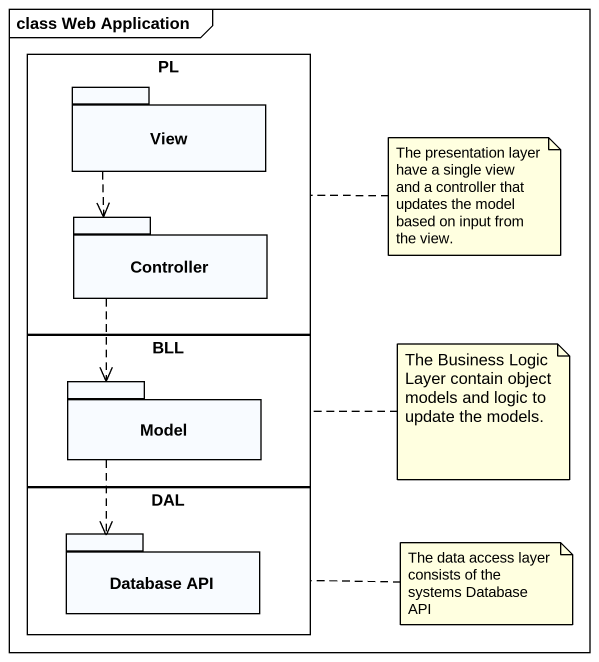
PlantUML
@startuml
mainframe class Web Application
rectangle PL {
  package View {
  }
  package Controller {
  }
}
rectangle BLL {
  package Model {
  }
}
rectangle DAL {
  package "Database API" as Database_API {
  }
}
View ..> Controller
Controller ..> Model
Model ..> Database_API
note right of PL : The presentation layer have a single view and a controller that updates the model based on input from the view.
note right of BLL : The Business Logic Layer contain object models and logic to update the models.
note right of DAL : The data access layer consists of the systems Database API
@enduml
